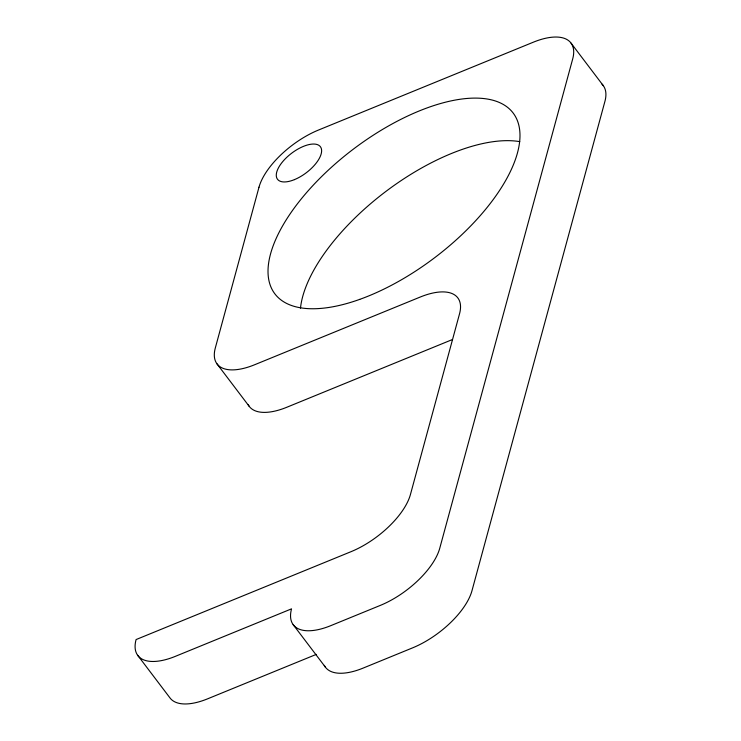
<?xml version="1.0" encoding="UTF-8"?>
<svg xmlns="http://www.w3.org/2000/svg" width="741" height="741" viewBox="0 0 741 741"><rect width="100%" height="100%" fill="white"/><g stroke="black" fill="none" stroke-linecap="round" stroke-linejoin="round"><path stroke-width="1.11" d="M452.39 339.554L286.887 407.226A59.826 27.13 -37.2 0 1 248.068 404.503M316.305 654.386L207.675 698.8A59.826 27.13 -37.2 0 1 169.911 697.818L137.696 655.322M571.089 43.182L603.304 85.678M216.909 363.748L249.124 406.235M293.149 624.617L325.364 667.104M300.485 308.182A149.562 67.82 -37.2 0 1 385.033 192.076A149.562 67.82 -37.2 0 1 519.765 141.633M324.299 665.372A59.826 27.13 -37.2 0 0 363.127 668.095L412.524 647.893A59.826 27.13 -37.2 0 0 471.971 590.744L604.906 101.443A59.826 27.13 -37.2 0 0 601.979 84.141M258.989 187.214L215.316 347.974A59.826 27.13 -37.2 0 0 254.672 364.729L420.166 297.067A59.826 27.13 -37.2 0 1 459.531 313.823L410.431 494.534A59.826 27.13 -37.2 0 1 350.993 551.693L136.094 639.557A59.826 27.13 -37.2 0 0 175.45 656.313L291.546 608.843A59.826 27.13 -37.2 0 0 330.912 625.599L380.309 605.406A59.826 27.13 -37.2 0 0 439.756 548.247L572.691 58.956A59.826 27.13 -37.2 0 0 533.325 42.2L318.435 130.064A59.826 27.13 -37.2 0 0 258.989 187.214M359.737 299.373A149.562 67.82 -37.2 0 0 516.162 117.884A149.562 67.82 -37.2 0 0 306.098 193.142A149.562 67.82 -37.2 0 0 359.737 299.373M294.436 179.628A26.926 12.208 -37.2 0 0 320.464 146.811A26.926 12.208 -37.2 0 0 281.96 162.557A26.926 12.208 -37.2 0 0 294.436 179.628"/></g></svg>
